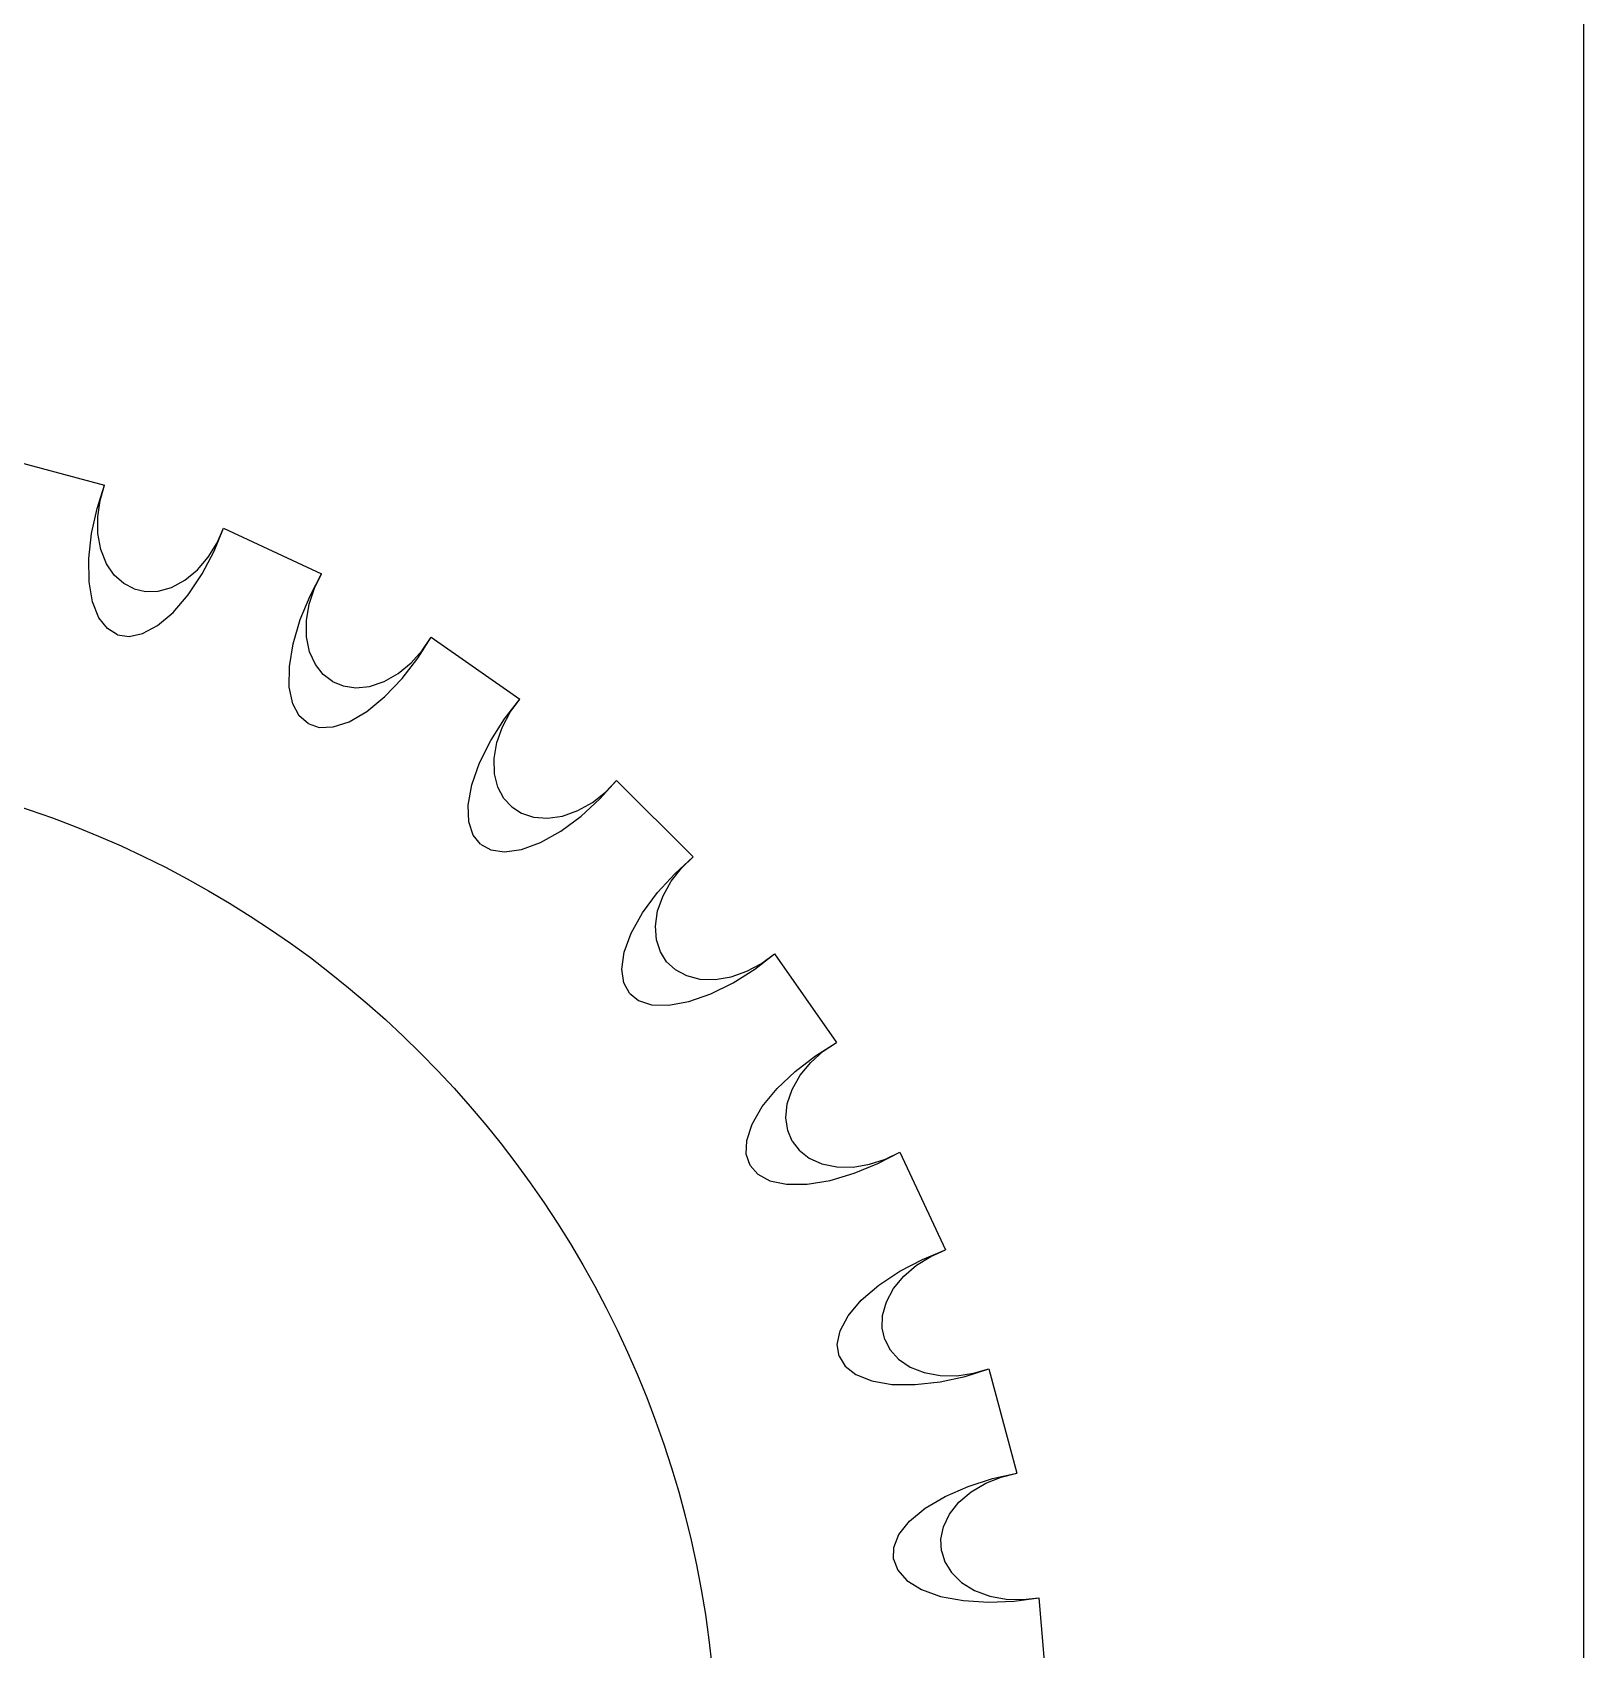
# Model space of a CAD drawing. Extents: x -1423 to 1501, y 0 to 128.
# Drawn here: x 32.33 to 40.3, y 67.61 to 75.92 of the extents above; entities that cross this region are included whole.
import ezdxf

# ---------------------------------------------------------------- set-up
doc = ezdxf.new("R2010")
doc.units = 0
doc.layers.add('LAYER1', color=7, linetype='CONTINUOUS')

msp = doc.modelspace()

# ---------------------------------------------------------------- linework, layer by layer
at = {"layer": 'LAYER1', "color": 7}
msp.add_line((40.3, 128.5), (40.3, 0), dxfattribs=at)
at = {"layer": 'LAYER1', "color": 18}
for p, q in [((32.1682, 73.7387), (32.7045, 73.595)), ((32.1682, 73.7387), (32.7045, 73.595)), ((32.1682, 73.7387), (32.7045, 73.595)), ((32.1682, 73.7387), (32.7045, 73.595)), ((33.3153, 73.3727), (33.8185, 73.1381)), ((33.3153, 73.3727), (33.8185, 73.1381)), ((33.3153, 73.3727), (33.8185, 73.1381)), ((33.3153, 73.3727), (33.8185, 73.1381)), ((34.3815, 72.8131), (34.8363, 72.4946)), ((34.3815, 72.8131), (34.8363, 72.4946)), ((34.3815, 72.8131), (34.8363, 72.4946)), ((34.3815, 72.8131), (34.8363, 72.4946)), ((35.3342, 72.0768), (35.7268, 71.6842)), ((35.3342, 72.0768), (35.7268, 71.6842)), ((35.3342, 72.0768), (35.7268, 71.6842)), ((35.3342, 72.0768), (35.7268, 71.6842)), ((36.1446, 71.1863), (36.4631, 70.7315)), ((36.1446, 71.1863), (36.4631, 70.7315)), ((36.1446, 71.1863), (36.4631, 70.7315)), ((36.1446, 71.1863), (36.4631, 70.7315)), ((36.7881, 70.1685), (37.0227, 69.6653)), ((36.7881, 70.1685), (37.0227, 69.6653)), ((36.7881, 70.1685), (37.0227, 69.6653)), ((36.7881, 70.1685), (37.0227, 69.6653)), ((37.245, 69.0545), (37.3887, 68.5182)), ((37.245, 69.0545), (37.3887, 68.5182)), ((37.245, 69.0545), (37.3887, 68.5182)), ((37.245, 69.0545), (37.3887, 68.5182)), ((37.5016, 67.8781), (37.55, 67.325)), ((37.5016, 67.8781), (37.55, 67.325)), ((37.5016, 67.8781), (37.55, 67.325)), ((37.5016, 67.8781), (37.55, 67.325))]:
    msp.add_line(p, q, dxfattribs=at)
for points in [[(32.7705, 72.8261, 0), (32.719, 72.8573, 0), (32.675, 72.9132, 0), (32.6425, 72.9942, 0), (32.6248, 73.0974, 0), (32.6234, 73.2171, 0), (32.6379, 73.3452, 0), (32.6661, 73.4736, 0), (32.7045, 73.595, 0)], [(32.7705, 72.8261, 0), (32.719, 72.8573, 0), (32.675, 72.9132, 0), (32.6425, 72.9942, 0), (32.6248, 73.0974, 0), (32.6234, 73.2171, 0), (32.6379, 73.3452, 0), (32.6661, 73.4736, 0), (32.7045, 73.595, 0)], [(32.7705, 72.8261, 0), (32.719, 72.8573, 0), (32.675, 72.9132, 0), (32.6425, 72.9942, 0), (32.6248, 73.0974, 0), (32.6234, 73.2171, 0), (32.6379, 73.3452, 0), (32.6661, 73.4736, 0), (32.7045, 73.595, 0)], [(32.7705, 72.8261, 0), (32.719, 72.8573, 0), (32.675, 72.9132, 0), (32.6425, 72.9942, 0), (32.6248, 73.0974, 0), (32.6234, 73.2171, 0), (32.6379, 73.3452, 0), (32.6661, 73.4736, 0), (32.7045, 73.595, 0)], [(32.856, 73.061, 0), (32.8031, 73.0883, 0), (32.7545, 73.1316, 0), (32.7141, 73.1908, 0), (32.6852, 73.2635, 0), (32.6701, 73.3456, 0), (32.6694, 73.4316, 0), (32.6817, 73.5163, 0), (32.7045, 73.595, 0)], [(32.856, 73.061, 0), (32.8031, 73.0883, 0), (32.7545, 73.1316, 0), (32.7141, 73.1908, 0), (32.6852, 73.2635, 0), (32.6701, 73.3456, 0), (32.6694, 73.4316, 0), (32.6817, 73.5163, 0), (32.7045, 73.595, 0)], [(32.856, 73.061, 0), (32.8031, 73.0883, 0), (32.7545, 73.1316, 0), (32.7141, 73.1908, 0), (32.6852, 73.2635, 0), (32.6701, 73.3456, 0), (32.6694, 73.4316, 0), (32.6817, 73.5163, 0), (32.7045, 73.595, 0)], [(32.856, 73.061, 0), (32.8031, 73.0883, 0), (32.7545, 73.1316, 0), (32.7141, 73.1908, 0), (32.6852, 73.2635, 0), (32.6701, 73.3456, 0), (32.6694, 73.4316, 0), (32.6817, 73.5163, 0), (32.7045, 73.595, 0)], [(32.7705, 72.8261, 0), (32.8301, 72.8169, 0), (32.8997, 72.8314, 0), (32.9766, 72.8725, 0), (33.0566, 72.9402, 0), (33.1346, 73.031, 0), (33.2058, 73.1385, 0), (33.2667, 73.255, 0), (33.3153, 73.3727, 0)], [(32.7705, 72.8261, 0), (32.8301, 72.8169, 0), (32.8997, 72.8314, 0), (32.9766, 72.8725, 0), (33.0566, 72.9402, 0), (33.1346, 73.031, 0), (33.2058, 73.1385, 0), (33.2667, 73.255, 0), (33.3153, 73.3727, 0)], [(32.7705, 72.8261, 0), (32.8301, 72.8169, 0), (32.8997, 72.8314, 0), (32.9766, 72.8725, 0), (33.0566, 72.9402, 0), (33.1346, 73.031, 0), (33.2058, 73.1385, 0), (33.2667, 73.255, 0), (33.3153, 73.3727, 0)], [(32.7705, 72.8261, 0), (32.8301, 72.8169, 0), (32.8997, 72.8314, 0), (32.9766, 72.8725, 0), (33.0566, 72.9402, 0), (33.1346, 73.031, 0), (33.2058, 73.1385, 0), (33.2667, 73.255, 0), (33.3153, 73.3727, 0)], [(32.856, 73.061, 0), (32.9141, 73.0479, 0), (32.9792, 73.0498, 0), (33.0482, 73.0692, 0), (33.117, 73.1063, 0), (33.1813, 73.1595, 0), (33.2373, 73.2249, 0), (33.2823, 73.2977, 0), (33.3153, 73.3727, 0)], [(32.856, 73.061, 0), (32.9141, 73.0479, 0), (32.9792, 73.0498, 0), (33.0482, 73.0692, 0), (33.117, 73.1063, 0), (33.1813, 73.1595, 0), (33.2373, 73.2249, 0), (33.2823, 73.2977, 0), (33.3153, 73.3727, 0)], [(32.856, 73.061, 0), (32.9141, 73.0479, 0), (32.9792, 73.0498, 0), (33.0482, 73.0692, 0), (33.117, 73.1063, 0), (33.1813, 73.1595, 0), (33.2373, 73.2249, 0), (33.2823, 73.2977, 0), (33.3153, 73.3727, 0)], [(32.856, 73.061, 0), (32.9141, 73.0479, 0), (32.9792, 73.0498, 0), (33.0482, 73.0692, 0), (33.117, 73.1063, 0), (33.1813, 73.1595, 0), (33.2373, 73.2249, 0), (33.2823, 73.2977, 0), (33.3153, 73.3727, 0)], [(33.75, 72.3694, 0), (33.7047, 72.409, 0), (33.671, 72.4717, 0), (33.6531, 72.5571, 0), (33.6536, 72.6619, 0), (33.673, 72.7799, 0), (33.7095, 72.9036, 0), (33.7596, 73.0251, 0), (33.8185, 73.1381, 0)], [(33.75, 72.3694, 0), (33.7047, 72.409, 0), (33.671, 72.4717, 0), (33.6531, 72.5571, 0), (33.6536, 72.6619, 0), (33.673, 72.7799, 0), (33.7095, 72.9036, 0), (33.7596, 73.0251, 0), (33.8185, 73.1381, 0)], [(33.75, 72.3694, 0), (33.7047, 72.409, 0), (33.671, 72.4717, 0), (33.6531, 72.5571, 0), (33.6536, 72.6619, 0), (33.673, 72.7799, 0), (33.7095, 72.9036, 0), (33.7596, 73.0251, 0), (33.8185, 73.1381, 0)], [(33.75, 72.3694, 0), (33.7047, 72.409, 0), (33.671, 72.4717, 0), (33.6531, 72.5571, 0), (33.6536, 72.6619, 0), (33.673, 72.7799, 0), (33.7095, 72.9036, 0), (33.7596, 73.0251, 0), (33.8185, 73.1381, 0)], [(33.875, 72.5859, 0), (33.8276, 72.6219, 0), (33.7872, 72.673, 0), (33.7577, 72.7383, 0), (33.7419, 72.8149, 0), (33.7413, 72.8984, 0), (33.7555, 72.9833, 0), (33.7823, 73.0645, 0), (33.8185, 73.1381, 0)], [(33.875, 72.5859, 0), (33.8276, 72.6219, 0), (33.7872, 72.673, 0), (33.7577, 72.7383, 0), (33.7419, 72.8149, 0), (33.7413, 72.8984, 0), (33.7555, 72.9833, 0), (33.7823, 73.0645, 0), (33.8185, 73.1381, 0)], [(33.875, 72.5859, 0), (33.8276, 72.6219, 0), (33.7872, 72.673, 0), (33.7577, 72.7383, 0), (33.7419, 72.8149, 0), (33.7413, 72.8984, 0), (33.7555, 72.9833, 0), (33.7823, 73.0645, 0), (33.8185, 73.1381, 0)], [(33.875, 72.5859, 0), (33.8276, 72.6219, 0), (33.7872, 72.673, 0), (33.7577, 72.7383, 0), (33.7419, 72.8149, 0), (33.7413, 72.8984, 0), (33.7555, 72.9833, 0), (33.7823, 73.0645, 0), (33.8185, 73.1381, 0)], [(33.75, 72.3694, 0), (33.807, 72.3499, 0), (33.8781, 72.3521, 0), (33.961, 72.3793, 0), (34.0515, 72.4321, 0), (34.1441, 72.5079, 0), (34.2329, 72.6014, 0), (34.3131, 72.7056, 0), (34.3815, 72.8131, 0)], [(33.75, 72.3694, 0), (33.807, 72.3499, 0), (33.8781, 72.3521, 0), (33.961, 72.3793, 0), (34.0515, 72.4321, 0), (34.1441, 72.5079, 0), (34.2329, 72.6014, 0), (34.3131, 72.7056, 0), (34.3815, 72.8131, 0)], [(33.75, 72.3694, 0), (33.807, 72.3499, 0), (33.8781, 72.3521, 0), (33.961, 72.3793, 0), (34.0515, 72.4321, 0), (34.1441, 72.5079, 0), (34.2329, 72.6014, 0), (34.3131, 72.7056, 0), (34.3815, 72.8131, 0)], [(33.75, 72.3694, 0), (33.807, 72.3499, 0), (33.8781, 72.3521, 0), (33.961, 72.3793, 0), (34.0515, 72.4321, 0), (34.1441, 72.5079, 0), (34.2329, 72.6014, 0), (34.3131, 72.7056, 0), (34.3815, 72.8131, 0)], [(33.875, 72.5859, 0), (33.9299, 72.5628, 0), (33.9944, 72.5534, 0), (34.0657, 72.5605, 0), (34.1399, 72.5852, 0), (34.2125, 72.6264, 0), (34.2789, 72.6811, 0), (34.3358, 72.7449, 0), (34.3815, 72.8131, 0)], [(33.875, 72.5859, 0), (33.9299, 72.5628, 0), (33.9944, 72.5534, 0), (34.0657, 72.5605, 0), (34.1399, 72.5852, 0), (34.2125, 72.6264, 0), (34.2789, 72.6811, 0), (34.3358, 72.7449, 0), (34.3815, 72.8131, 0)], [(33.875, 72.5859, 0), (33.9299, 72.5628, 0), (33.9944, 72.5534, 0), (34.0657, 72.5605, 0), (34.1399, 72.5852, 0), (34.2125, 72.6264, 0), (34.2789, 72.6811, 0), (34.3358, 72.7449, 0), (34.3815, 72.8131, 0)], [(33.875, 72.5859, 0), (33.9299, 72.5628, 0), (33.9944, 72.5534, 0), (34.0657, 72.5605, 0), (34.1399, 72.5852, 0), (34.2125, 72.6264, 0), (34.2789, 72.6811, 0), (34.3358, 72.7449, 0), (34.3815, 72.8131, 0)], [(34.6353, 71.7495, 0), (34.5975, 71.7964, 0), (34.5753, 71.864, 0), (34.5725, 71.9512, 0), (34.5911, 72.0543, 0), (34.6307, 72.1672, 0), (34.6882, 72.2826, 0), (34.7586, 72.3936, 0), (34.8363, 72.4946, 0)], [(34.6353, 71.7495, 0), (34.5975, 71.7964, 0), (34.5753, 71.864, 0), (34.5725, 71.9512, 0), (34.5911, 72.0543, 0), (34.6307, 72.1672, 0), (34.6882, 72.2826, 0), (34.7586, 72.3936, 0), (34.8363, 72.4946, 0)], [(34.6353, 71.7495, 0), (34.5975, 71.7964, 0), (34.5753, 71.864, 0), (34.5725, 71.9512, 0), (34.5911, 72.0543, 0), (34.6307, 72.1672, 0), (34.6882, 72.2826, 0), (34.7586, 72.3936, 0), (34.8363, 72.4946, 0)], [(34.6353, 71.7495, 0), (34.5975, 71.7964, 0), (34.5753, 71.864, 0), (34.5725, 71.9512, 0), (34.5911, 72.0543, 0), (34.6307, 72.1672, 0), (34.6882, 72.2826, 0), (34.7586, 72.3936, 0), (34.8363, 72.4946, 0)], [(34.796, 71.941, 0), (34.7555, 71.9847, 0), (34.7247, 72.0421, 0), (34.7069, 72.1115, 0), (34.7047, 72.1897, 0), (34.7186, 72.272, 0), (34.7473, 72.3531, 0), (34.7878, 72.4284, 0), (34.8363, 72.4946, 0)], [(34.796, 71.941, 0), (34.7555, 71.9847, 0), (34.7247, 72.0421, 0), (34.7069, 72.1115, 0), (34.7047, 72.1897, 0), (34.7186, 72.272, 0), (34.7473, 72.3531, 0), (34.7878, 72.4284, 0), (34.8363, 72.4946, 0)], [(34.796, 71.941, 0), (34.7555, 71.9847, 0), (34.7247, 72.0421, 0), (34.7069, 72.1115, 0), (34.7047, 72.1897, 0), (34.7186, 72.272, 0), (34.7473, 72.3531, 0), (34.7878, 72.4284, 0), (34.8363, 72.4946, 0)], [(34.796, 71.941, 0), (34.7555, 71.9847, 0), (34.7247, 72.0421, 0), (34.7069, 72.1115, 0), (34.7047, 72.1897, 0), (34.7186, 72.272, 0), (34.7473, 72.3531, 0), (34.7878, 72.4284, 0), (34.8363, 72.4946, 0)], [(34.6353, 71.7495, 0), (34.6881, 71.7204, 0), (34.7585, 71.7103, 0), (34.8448, 71.7226, 0), (34.9431, 71.7589, 0), (35.0475, 71.8175, 0), (35.1512, 71.8942, 0), (35.2482, 71.9828, 0), (35.3342, 72.0768, 0)], [(34.6353, 71.7495, 0), (34.6881, 71.7204, 0), (34.7585, 71.7103, 0), (34.8448, 71.7226, 0), (34.9431, 71.7589, 0), (35.0475, 71.8175, 0), (35.1512, 71.8942, 0), (35.2482, 71.9828, 0), (35.3342, 72.0768, 0)], [(34.6353, 71.7495, 0), (34.6881, 71.7204, 0), (34.7585, 71.7103, 0), (34.8448, 71.7226, 0), (34.9431, 71.7589, 0), (35.0475, 71.8175, 0), (35.1512, 71.8942, 0), (35.2482, 71.9828, 0), (35.3342, 72.0768, 0)], [(34.6353, 71.7495, 0), (34.6881, 71.7204, 0), (34.7585, 71.7103, 0), (34.8448, 71.7226, 0), (34.9431, 71.7589, 0), (35.0475, 71.8175, 0), (35.1512, 71.8942, 0), (35.2482, 71.9828, 0), (35.3342, 72.0768, 0)], [(34.796, 71.941, 0), (34.8461, 71.9088, 0), (34.9079, 71.8883, 0), (34.9793, 71.8829, 0), (35.0567, 71.8943, 0), (35.1354, 71.9223, 0), (35.2103, 71.9646, 0), (35.2774, 72.0176, 0), (35.3342, 72.0768, 0)], [(34.796, 71.941, 0), (34.8461, 71.9088, 0), (34.9079, 71.8883, 0), (34.9793, 71.8829, 0), (35.0567, 71.8943, 0), (35.1354, 71.9223, 0), (35.2103, 71.9646, 0), (35.2774, 72.0176, 0), (35.3342, 72.0768, 0)], [(34.796, 71.941, 0), (34.8461, 71.9088, 0), (34.9079, 71.8883, 0), (34.9793, 71.8829, 0), (35.0567, 71.8943, 0), (35.1354, 71.9223, 0), (35.2103, 71.9646, 0), (35.2774, 72.0176, 0), (35.3342, 72.0768, 0)], [(34.796, 71.941, 0), (34.8461, 71.9088, 0), (34.9079, 71.8883, 0), (34.9793, 71.8829, 0), (35.0567, 71.8943, 0), (35.1354, 71.9223, 0), (35.2103, 71.9646, 0), (35.2774, 72.0176, 0), (35.3342, 72.0768, 0)], [(35.3995, 70.9853, 0), (35.3704, 71.0381, 0), (35.3603, 71.1085, 0), (35.3726, 71.1948, 0), (35.4089, 71.2931, 0), (35.4675, 71.3975, 0), (35.5442, 71.5012, 0), (35.6328, 71.5982, 0), (35.7268, 71.6842, 0)], [(35.3995, 70.9853, 0), (35.3704, 71.0381, 0), (35.3603, 71.1085, 0), (35.3726, 71.1948, 0), (35.4089, 71.2931, 0), (35.4675, 71.3975, 0), (35.5442, 71.5012, 0), (35.6328, 71.5982, 0), (35.7268, 71.6842, 0)], [(35.3995, 70.9853, 0), (35.3704, 71.0381, 0), (35.3603, 71.1085, 0), (35.3726, 71.1948, 0), (35.4089, 71.2931, 0), (35.4675, 71.3975, 0), (35.5442, 71.5012, 0), (35.6328, 71.5982, 0), (35.7268, 71.6842, 0)], [(35.3995, 70.9853, 0), (35.3704, 71.0381, 0), (35.3603, 71.1085, 0), (35.3726, 71.1948, 0), (35.4089, 71.2931, 0), (35.4675, 71.3975, 0), (35.5442, 71.5012, 0), (35.6328, 71.5982, 0), (35.7268, 71.6842, 0)], [(35.591, 71.146, 0), (35.5588, 71.1961, 0), (35.5383, 71.2579, 0), (35.5329, 71.3293, 0), (35.5443, 71.4067, 0), (35.5723, 71.4854, 0), (35.6146, 71.5603, 0), (35.6676, 71.6274, 0), (35.7268, 71.6842, 0)], [(35.591, 71.146, 0), (35.5588, 71.1961, 0), (35.5383, 71.2579, 0), (35.5329, 71.3293, 0), (35.5443, 71.4067, 0), (35.5723, 71.4854, 0), (35.6146, 71.5603, 0), (35.6676, 71.6274, 0), (35.7268, 71.6842, 0)], [(35.591, 71.146, 0), (35.5588, 71.1961, 0), (35.5383, 71.2579, 0), (35.5329, 71.3293, 0), (35.5443, 71.4067, 0), (35.5723, 71.4854, 0), (35.6146, 71.5603, 0), (35.6676, 71.6274, 0), (35.7268, 71.6842, 0)], [(35.591, 71.146, 0), (35.5588, 71.1961, 0), (35.5383, 71.2579, 0), (35.5329, 71.3293, 0), (35.5443, 71.4067, 0), (35.5723, 71.4854, 0), (35.6146, 71.5603, 0), (35.6676, 71.6274, 0), (35.7268, 71.6842, 0)], [(35.3995, 70.9853, 0), (35.4464, 70.9475, 0), (35.514, 70.9253, 0), (35.6012, 70.9225, 0), (35.7043, 70.9411, 0), (35.8172, 70.9807, 0), (35.9326, 71.0382, 0), (36.0436, 71.1086, 0), (36.1446, 71.1863, 0)], [(35.3995, 70.9853, 0), (35.4464, 70.9475, 0), (35.514, 70.9253, 0), (35.6012, 70.9225, 0), (35.7043, 70.9411, 0), (35.8172, 70.9807, 0), (35.9326, 71.0382, 0), (36.0436, 71.1086, 0), (36.1446, 71.1863, 0)], [(35.3995, 70.9853, 0), (35.4464, 70.9475, 0), (35.514, 70.9253, 0), (35.6012, 70.9225, 0), (35.7043, 70.9411, 0), (35.8172, 70.9807, 0), (35.9326, 71.0382, 0), (36.0436, 71.1086, 0), (36.1446, 71.1863, 0)], [(35.3995, 70.9853, 0), (35.4464, 70.9475, 0), (35.514, 70.9253, 0), (35.6012, 70.9225, 0), (35.7043, 70.9411, 0), (35.8172, 70.9807, 0), (35.9326, 71.0382, 0), (36.0436, 71.1086, 0), (36.1446, 71.1863, 0)], [(35.591, 71.146, 0), (35.6347, 71.1055, 0), (35.6921, 71.0747, 0), (35.7615, 71.0569, 0), (35.8397, 71.0547, 0), (35.922, 71.0686, 0), (36.0031, 71.0973, 0), (36.0784, 71.1378, 0), (36.1446, 71.1863, 0)], [(35.591, 71.146, 0), (35.6347, 71.1055, 0), (35.6921, 71.0747, 0), (35.7615, 71.0569, 0), (35.8397, 71.0547, 0), (35.922, 71.0686, 0), (36.0031, 71.0973, 0), (36.0784, 71.1378, 0), (36.1446, 71.1863, 0)], [(35.591, 71.146, 0), (35.6347, 71.1055, 0), (35.6921, 71.0747, 0), (35.7615, 71.0569, 0), (35.8397, 71.0547, 0), (35.922, 71.0686, 0), (36.0031, 71.0973, 0), (36.0784, 71.1378, 0), (36.1446, 71.1863, 0)], [(35.591, 71.146, 0), (35.6347, 71.1055, 0), (35.6921, 71.0747, 0), (35.7615, 71.0569, 0), (35.8397, 71.0547, 0), (35.922, 71.0686, 0), (36.0031, 71.0973, 0), (36.0784, 71.1378, 0), (36.1446, 71.1863, 0)], [(36.0194, 70.1, 0), (35.9999, 70.157, 0), (36.0021, 70.2281, 0), (36.0293, 70.311, 0), (36.0821, 70.4015, 0), (36.1579, 70.4941, 0), (36.2514, 70.5829, 0), (36.3556, 70.6631, 0), (36.4631, 70.7315, 0)], [(36.0194, 70.1, 0), (35.9999, 70.157, 0), (36.0021, 70.2281, 0), (36.0293, 70.311, 0), (36.0821, 70.4015, 0), (36.1579, 70.4941, 0), (36.2514, 70.5829, 0), (36.3556, 70.6631, 0), (36.4631, 70.7315, 0)], [(36.0194, 70.1, 0), (35.9999, 70.157, 0), (36.0021, 70.2281, 0), (36.0293, 70.311, 0), (36.0821, 70.4015, 0), (36.1579, 70.4941, 0), (36.2514, 70.5829, 0), (36.3556, 70.6631, 0), (36.4631, 70.7315, 0)], [(36.0194, 70.1, 0), (35.9999, 70.157, 0), (36.0021, 70.2281, 0), (36.0293, 70.311, 0), (36.0821, 70.4015, 0), (36.1579, 70.4941, 0), (36.2514, 70.5829, 0), (36.3556, 70.6631, 0), (36.4631, 70.7315, 0)], [(36.2359, 70.225, 0), (36.2128, 70.2799, 0), (36.2034, 70.3444, 0), (36.2105, 70.4157, 0), (36.2352, 70.4899, 0), (36.2764, 70.5625, 0), (36.3311, 70.6289, 0), (36.3949, 70.6858, 0), (36.4631, 70.7315, 0)], [(36.2359, 70.225, 0), (36.2128, 70.2799, 0), (36.2034, 70.3444, 0), (36.2105, 70.4157, 0), (36.2352, 70.4899, 0), (36.2764, 70.5625, 0), (36.3311, 70.6289, 0), (36.3949, 70.6858, 0), (36.4631, 70.7315, 0)], [(36.2359, 70.225, 0), (36.2128, 70.2799, 0), (36.2034, 70.3444, 0), (36.2105, 70.4157, 0), (36.2352, 70.4899, 0), (36.2764, 70.5625, 0), (36.3311, 70.6289, 0), (36.3949, 70.6858, 0), (36.4631, 70.7315, 0)], [(36.2359, 70.225, 0), (36.2128, 70.2799, 0), (36.2034, 70.3444, 0), (36.2105, 70.4157, 0), (36.2352, 70.4899, 0), (36.2764, 70.5625, 0), (36.3311, 70.6289, 0), (36.3949, 70.6858, 0), (36.4631, 70.7315, 0)], [(36.2359, 70.225, 0), (36.2719, 70.1776, 0), (36.323, 70.1372, 0), (36.3883, 70.1077, 0), (36.4649, 70.0919, 0), (36.5484, 70.0913, 0), (36.6333, 70.1055, 0), (36.7145, 70.1323, 0), (36.7881, 70.1685, 0)], [(36.2359, 70.225, 0), (36.2719, 70.1776, 0), (36.323, 70.1372, 0), (36.3883, 70.1077, 0), (36.4649, 70.0919, 0), (36.5484, 70.0913, 0), (36.6333, 70.1055, 0), (36.7145, 70.1323, 0), (36.7881, 70.1685, 0)], [(36.2359, 70.225, 0), (36.2719, 70.1776, 0), (36.323, 70.1372, 0), (36.3883, 70.1077, 0), (36.4649, 70.0919, 0), (36.5484, 70.0913, 0), (36.6333, 70.1055, 0), (36.7145, 70.1323, 0), (36.7881, 70.1685, 0)], [(36.2359, 70.225, 0), (36.2719, 70.1776, 0), (36.323, 70.1372, 0), (36.3883, 70.1077, 0), (36.4649, 70.0919, 0), (36.5484, 70.0913, 0), (36.6333, 70.1055, 0), (36.7145, 70.1323, 0), (36.7881, 70.1685, 0)], [(36.0194, 70.1, 0), (36.059, 70.0547, 0), (36.1217, 70.021, 0), (36.2071, 70.0031, 0), (36.3119, 70.0036, 0), (36.4299, 70.023, 0), (36.5536, 70.0595, 0), (36.6751, 70.1096, 0), (36.7881, 70.1685, 0)], [(36.0194, 70.1, 0), (36.059, 70.0547, 0), (36.1217, 70.021, 0), (36.2071, 70.0031, 0), (36.3119, 70.0036, 0), (36.4299, 70.023, 0), (36.5536, 70.0595, 0), (36.6751, 70.1096, 0), (36.7881, 70.1685, 0)], [(36.0194, 70.1, 0), (36.059, 70.0547, 0), (36.1217, 70.021, 0), (36.2071, 70.0031, 0), (36.3119, 70.0036, 0), (36.4299, 70.023, 0), (36.5536, 70.0595, 0), (36.6751, 70.1096, 0), (36.7881, 70.1685, 0)], [(36.0194, 70.1, 0), (36.059, 70.0547, 0), (36.1217, 70.021, 0), (36.2071, 70.0031, 0), (36.3119, 70.0036, 0), (36.4299, 70.023, 0), (36.5536, 70.0595, 0), (36.6751, 70.1096, 0), (36.7881, 70.1685, 0)], [(36.4761, 69.1205, 0), (36.4669, 69.1801, 0), (36.4814, 69.2497, 0), (36.5225, 69.3266, 0), (36.5902, 69.4066, 0), (36.681, 69.4846, 0), (36.7885, 69.5558, 0), (36.905, 69.6167, 0), (37.0227, 69.6653, 0)], [(36.4761, 69.1205, 0), (36.4669, 69.1801, 0), (36.4814, 69.2497, 0), (36.5225, 69.3266, 0), (36.5902, 69.4066, 0), (36.681, 69.4846, 0), (36.7885, 69.5558, 0), (36.905, 69.6167, 0), (37.0227, 69.6653, 0)], [(36.4761, 69.1205, 0), (36.4669, 69.1801, 0), (36.4814, 69.2497, 0), (36.5225, 69.3266, 0), (36.5902, 69.4066, 0), (36.681, 69.4846, 0), (36.7885, 69.5558, 0), (36.905, 69.6167, 0), (37.0227, 69.6653, 0)], [(36.4761, 69.1205, 0), (36.4669, 69.1801, 0), (36.4814, 69.2497, 0), (36.5225, 69.3266, 0), (36.5902, 69.4066, 0), (36.681, 69.4846, 0), (36.7885, 69.5558, 0), (36.905, 69.6167, 0), (37.0227, 69.6653, 0)], [(36.711, 69.206, 0), (36.6979, 69.2641, 0), (36.6998, 69.3292, 0), (36.7192, 69.3982, 0), (36.7563, 69.467, 0), (36.8095, 69.5313, 0), (36.8749, 69.5873, 0), (36.9477, 69.6323, 0), (37.0227, 69.6653, 0)], [(36.711, 69.206, 0), (36.6979, 69.2641, 0), (36.6998, 69.3292, 0), (36.7192, 69.3982, 0), (36.7563, 69.467, 0), (36.8095, 69.5313, 0), (36.8749, 69.5873, 0), (36.9477, 69.6323, 0), (37.0227, 69.6653, 0)], [(36.711, 69.206, 0), (36.6979, 69.2641, 0), (36.6998, 69.3292, 0), (36.7192, 69.3982, 0), (36.7563, 69.467, 0), (36.8095, 69.5313, 0), (36.8749, 69.5873, 0), (36.9477, 69.6323, 0), (37.0227, 69.6653, 0)], [(36.711, 69.206, 0), (36.6979, 69.2641, 0), (36.6998, 69.3292, 0), (36.7192, 69.3982, 0), (36.7563, 69.467, 0), (36.8095, 69.5313, 0), (36.8749, 69.5873, 0), (36.9477, 69.6323, 0), (37.0227, 69.6653, 0)], [(36.711, 69.206, 0), (36.7383, 69.1531, 0), (36.7816, 69.1045, 0), (36.8408, 69.0641, 0), (36.9135, 69.0352, 0), (36.9956, 69.0201, 0), (37.0816, 69.0194, 0), (37.1663, 69.0317, 0), (37.245, 69.0545, 0)], [(36.711, 69.206, 0), (36.7383, 69.1531, 0), (36.7816, 69.1045, 0), (36.8408, 69.0641, 0), (36.9135, 69.0352, 0), (36.9956, 69.0201, 0), (37.0816, 69.0194, 0), (37.1663, 69.0317, 0), (37.245, 69.0545, 0)], [(36.711, 69.206, 0), (36.7383, 69.1531, 0), (36.7816, 69.1045, 0), (36.8408, 69.0641, 0), (36.9135, 69.0352, 0), (36.9956, 69.0201, 0), (37.0816, 69.0194, 0), (37.1663, 69.0317, 0), (37.245, 69.0545, 0)], [(36.711, 69.206, 0), (36.7383, 69.1531, 0), (36.7816, 69.1045, 0), (36.8408, 69.0641, 0), (36.9135, 69.0352, 0), (36.9956, 69.0201, 0), (37.0816, 69.0194, 0), (37.1663, 69.0317, 0), (37.245, 69.0545, 0)], [(36.4761, 69.1205, 0), (36.5073, 69.069, 0), (36.5632, 69.025, 0), (36.6442, 68.9925, 0), (36.7474, 68.9748, 0), (36.8671, 68.9734, 0), (36.9952, 68.9879, 0), (37.1236, 69.0161, 0), (37.245, 69.0545, 0)], [(36.4761, 69.1205, 0), (36.5073, 69.069, 0), (36.5632, 69.025, 0), (36.6442, 68.9925, 0), (36.7474, 68.9748, 0), (36.8671, 68.9734, 0), (36.9952, 68.9879, 0), (37.1236, 69.0161, 0), (37.245, 69.0545, 0)], [(36.4761, 69.1205, 0), (36.5073, 69.069, 0), (36.5632, 69.025, 0), (36.6442, 68.9925, 0), (36.7474, 68.9748, 0), (36.8671, 68.9734, 0), (36.9952, 68.9879, 0), (37.1236, 69.0161, 0), (37.245, 69.0545, 0)], [(36.4761, 69.1205, 0), (36.5073, 69.069, 0), (36.5632, 69.025, 0), (36.6442, 68.9925, 0), (36.7474, 68.9748, 0), (36.8671, 68.9734, 0), (36.9952, 68.9879, 0), (37.1236, 69.0161, 0), (37.245, 69.0545, 0)], [(36.7558, 68.0766, 0), (36.7571, 68.1368, 0), (36.7835, 68.2029, 0), (36.8373, 68.2715, 0), (36.9179, 68.3385, 0), (37.0208, 68.3995, 0), (37.1391, 68.451, 0), (37.2643, 68.4908, 0), (37.3887, 68.5182, 0)], [(36.7558, 68.0766, 0), (36.7571, 68.1368, 0), (36.7835, 68.2029, 0), (36.8373, 68.2715, 0), (36.9179, 68.3385, 0), (37.0208, 68.3995, 0), (37.1391, 68.451, 0), (37.2643, 68.4908, 0), (37.3887, 68.5182, 0)], [(36.7558, 68.0766, 0), (36.7571, 68.1368, 0), (36.7835, 68.2029, 0), (36.8373, 68.2715, 0), (36.9179, 68.3385, 0), (37.0208, 68.3995, 0), (37.1391, 68.451, 0), (37.2643, 68.4908, 0), (37.3887, 68.5182, 0)], [(36.7558, 68.0766, 0), (36.7571, 68.1368, 0), (36.7835, 68.2029, 0), (36.8373, 68.2715, 0), (36.9179, 68.3385, 0), (37.0208, 68.3995, 0), (37.1391, 68.451, 0), (37.2643, 68.4908, 0), (37.3887, 68.5182, 0)], [(37.002, 68.12, 0), (36.9991, 68.1795, 0), (37.0124, 68.2433, 0), (37.0434, 68.3079, 0), (37.092, 68.3692, 0), (37.1555, 68.4233, 0), (37.2296, 68.467, 0), (37.3091, 68.4987, 0), (37.3887, 68.5182, 0)], [(37.002, 68.12, 0), (36.9991, 68.1795, 0), (37.0124, 68.2433, 0), (37.0434, 68.3079, 0), (37.092, 68.3692, 0), (37.1555, 68.4233, 0), (37.2296, 68.467, 0), (37.3091, 68.4987, 0), (37.3887, 68.5182, 0)], [(37.002, 68.12, 0), (36.9991, 68.1795, 0), (37.0124, 68.2433, 0), (37.0434, 68.3079, 0), (37.092, 68.3692, 0), (37.1555, 68.4233, 0), (37.2296, 68.467, 0), (37.3091, 68.4987, 0), (37.3887, 68.5182, 0)], [(37.002, 68.12, 0), (36.9991, 68.1795, 0), (37.0124, 68.2433, 0), (37.0434, 68.3079, 0), (37.092, 68.3692, 0), (37.1555, 68.4233, 0), (37.2296, 68.467, 0), (37.3091, 68.4987, 0), (37.3887, 68.5182, 0)], [(36.7558, 68.0766, 0), (36.7776, 68.0204, 0), (36.825, 67.9674, 0), (36.8991, 67.9213, 0), (36.9977, 67.8859, 0), (37.1153, 67.8638, 0), (37.244, 67.8559, 0), (37.3753, 67.8614, 0), (37.5016, 67.8781, 0)], [(36.7558, 68.0766, 0), (36.7776, 68.0204, 0), (36.825, 67.9674, 0), (36.8991, 67.9213, 0), (36.9977, 67.8859, 0), (37.1153, 67.8638, 0), (37.244, 67.8559, 0), (37.3753, 67.8614, 0), (37.5016, 67.8781, 0)], [(36.7558, 68.0766, 0), (36.7776, 68.0204, 0), (36.825, 67.9674, 0), (36.8991, 67.9213, 0), (36.9977, 67.8859, 0), (37.1153, 67.8638, 0), (37.244, 67.8559, 0), (37.3753, 67.8614, 0), (37.5016, 67.8781, 0)], [(36.7558, 68.0766, 0), (36.7776, 68.0204, 0), (36.825, 67.9674, 0), (36.8991, 67.9213, 0), (36.9977, 67.8859, 0), (37.1153, 67.8638, 0), (37.244, 67.8559, 0), (37.3753, 67.8614, 0), (37.5016, 67.8781, 0)], [(37.002, 68.12, 0), (37.0197, 68.0631, 0), (37.0539, 68.0078, 0), (37.1051, 67.9577, 0), (37.1718, 67.9166, 0), (37.25, 67.8876, 0), (37.3346, 67.8718, 0), (37.4201, 67.8692, 0), (37.5016, 67.8781, 0)], [(37.002, 68.12, 0), (37.0197, 68.0631, 0), (37.0539, 68.0078, 0), (37.1051, 67.9577, 0), (37.1718, 67.9166, 0), (37.25, 67.8876, 0), (37.3346, 67.8718, 0), (37.4201, 67.8692, 0), (37.5016, 67.8781, 0)], [(37.002, 68.12, 0), (37.0197, 68.0631, 0), (37.0539, 68.0078, 0), (37.1051, 67.9577, 0), (37.1718, 67.9166, 0), (37.25, 67.8876, 0), (37.3346, 67.8718, 0), (37.4201, 67.8692, 0), (37.5016, 67.8781, 0)], [(37.002, 68.12, 0), (37.0197, 68.0631, 0), (37.0539, 68.0078, 0), (37.1051, 67.9577, 0), (37.1718, 67.9166, 0), (37.25, 67.8876, 0), (37.3346, 67.8718, 0), (37.4201, 67.8692, 0), (37.5016, 67.8781, 0)]]:
    msp.add_polyline3d(points, dxfattribs=at)
msp.add_circle((30.65, 67), 5.2, dxfattribs=at)
msp.add_circle((30.65, 67), 5.2, dxfattribs=at)

doc.saveas('drawing.dxf')
